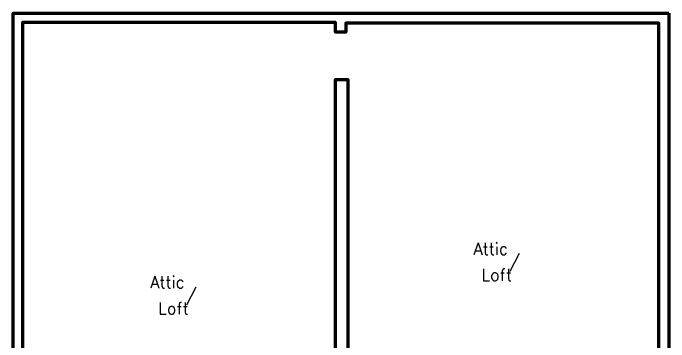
# Model space of a CAD drawing. Header units: feet. Extents: x -30.1 to 6.2, y -4.7 to 31.8.
# Drawn here: x -30.11 to 6.17, y 13.55 to 31.75 of the extents above; entities that cross this region are included whole.
import ezdxf
from ezdxf.enums import TextEntityAlignment as Align

# ---------------------------------------------------------------- set-up
doc = ezdxf.new("R2010")
doc.units = ezdxf.units.FT
doc.header["$LTSCALE"] = 32.808399
doc.header["$MEASUREMENT"] = 0
doc.layers.get('0').update_dxf_attribs({"linetype": 'CONTINUOUS', "lineweight": 100})
for name, color, linetype, lineweight in [('doors', 1, 'CONTINUOUS', 100), ('texts', 5, 'CONTINUOUS', 100), ('walls', 8, 'CONTINUOUS', 100)]:
    doc.layers.add(name, color=color, linetype=linetype, lineweight=lineweight)
doc.styles.get("Standard").update_dxf_attribs({"font": 'txt', "width": 0.75, "bigfont": 'bigfont.shx'})

# ---------------------------------------------------------------- blocks, each defined once
blk = doc.blocks.new('W-1-0')
at = {"color": 0, "const_width": 0.01}
for points in [[(614, 2531), (956, 2601)], [(956, 2601), (1312, 2625)], [(1312, 2625), (1312, 2406)], [(-292, 2078), (-13, 2266)], [(-13, 2266), (290, 2418)], [(290, 2418), (614, 2531)], [(1312, 2406), (1312, 2187)], [(1312, 2187), (1312, 1969)], [(-766, 1604), (-544, 1856)], [(-544, 1856), (-292, 2078)], [(1312, 1969), (1312, 1750)], [(-954, 1325), (-766, 1604)], [(1312, 1750), (1312, 1531)], [(1312, 1531), (1312, 1312)], [(-1106, 1022), (-954, 1325)], [(1312, 1312), (1312, 1094)], [(1312, 1094), (1312, 875)], [(-1219, 698), (-1106, 1022)], [(1312, 875), (1312, 656)], [(-1288, 356), (-1219, 698)], [(1312, 656), (1312, 437)], [(1312, 437), (1312, 219)], [(-1312, 0), (-1288, 356)], [(-1312, 0), (-1312, 0)], [(1312, 219), (1312, 0)]]:
    blk.add_lwpolyline(points, dxfattribs=at)

msp = doc.modelspace()

# ---------------------------------------------------------------- linework, layer by layer
at = {"layer": 'walls'}
for points in [[(6.175, 31.749), (6.175, 31.719), (6.171, 4.849), (6.171, -4.583), (0.131, -4.583), (0.131, -4.062), (5.65, -4.062), (5.65, 4.331), (-8.967, 4.331), (-8.967, 4.892), (5.62, 4.895), (5.623, 31.198), (-11.706, 31.201), (-11.706, 30.705), (-12.274, 30.705), (-12.274, 31.23), (-29.587, 31.23), (-29.587, -4.094), (-24.032, -4.094), (-24.032, -4.616), (-30.108, -4.616), (-30.105, 31.752)], [(-11.591, 4.888), (-11.591, 4.186), (-12.277, 4.186), (-12.274, 28.081), (-11.588, 28.081)]]:
    msp.add_lwpolyline(points, close=True, dxfattribs=at)

# ---------------------------------------------------------------- block references
at = {"layer": 'doors', "xscale": 0.001, "yscale": 0.001, "rotation": 89.99528457}
msp.add_blockref('W-1-0', (-11.989, 29.396), dxfattribs=at)

# ---------------------------------------------------------------- texts
at = {"layer": 'texts'}
for s, height, p in [('Attic', 0.6562, (-3.683, 18.704)), ('/', 0.656, (-2.37, 17.982)), ('Loft', 0.6562, (-3.354, 17.26)), ('Attic', 0.6562, (-21.567, 16.849)), ('/', 0.656, (-20.255, 16.127)), ('Loft', 0.6562, (-21.239, 15.405))]:
    msp.add_text(s, height=height, dxfattribs=at).set_placement(p, align=Align.MIDDLE_CENTER)

doc.saveas('drawing.dxf')
